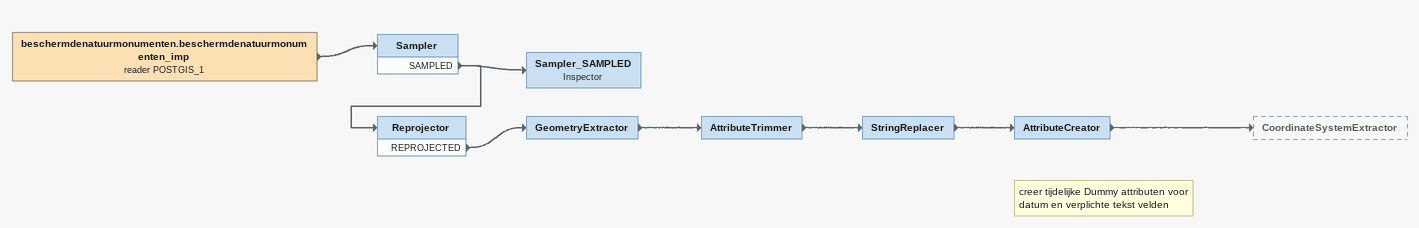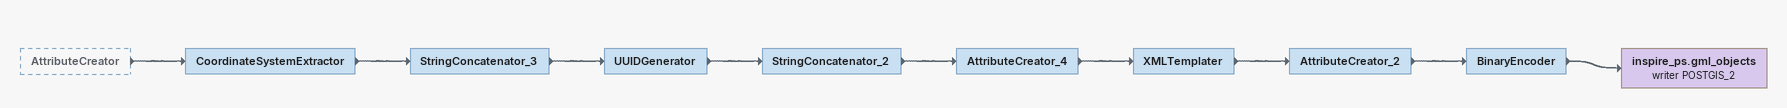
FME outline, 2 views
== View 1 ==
beschermdenatuurmonumenten.beschermdenatuurmonumenten_imp (reader POSTGIS_1)
    -> Sampler
Sampler
    SAMPLED -> Sampler_SAMPLED
    SAMPLED -> Reprojector
Sampler_SAMPLED: Inspector
Reprojector
    REPROJECTED -> GeometryExtractor
GeometryExtractor
    -> AttributeTrimmer
AttributeTrimmer
    -> StringReplacer
StringReplacer
    -> AttributeCreator
Note: creer tijdelijke Dummy attributen voor datum en verplichte tekst velden
AttributeCreator
    -> CoordinateSystemExtractor

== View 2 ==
AttributeCreator [outside]
    -> CoordinateSystemExtractor
CoordinateSystemExtractor
    -> StringConcatenator_3
StringConcatenator_3
    -> UUIDGenerator
UUIDGenerator
    -> StringConcatenator_2
StringConcatenator_2
    -> AttributeCreator_4
AttributeCreator_4
    -> XMLTemplater
XMLTemplater
    -> AttributeCreator_2
AttributeCreator_2
    -> BinaryEncoder
BinaryEncoder
    -> inspire_ps.gml_objects (writer POSTGIS_2)
inspire_ps.gml_objects (writer POSTGIS_2)
